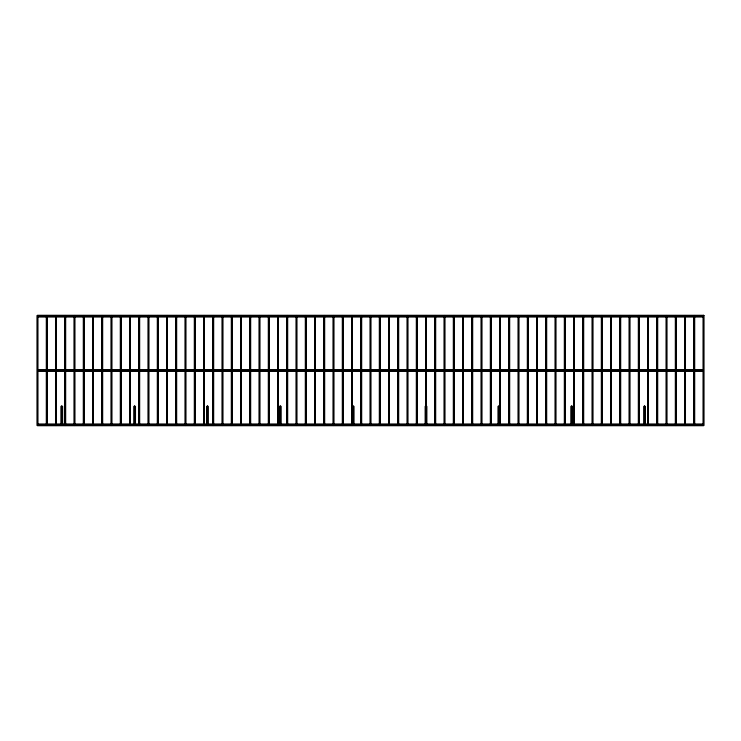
<?xml version="1.0" encoding="UTF-8"?>
<svg xmlns="http://www.w3.org/2000/svg" width="741" height="741" viewBox="0 0 741 741"><rect width="100%" height="100%" fill="white"/><g stroke="black" fill="none" stroke-linecap="round" stroke-linejoin="round"><path stroke-width="1.11" d="M60.901 424.843L61.762 424.361L62.633 424.843M133.751 424.843L134.612 424.361L135.483 424.843M206.591 424.843L207.461 424.361L208.332 424.843M279.44 424.843L280.311 424.361L281.172 424.843M352.29 424.843L353.151 424.361L354.022 424.843M425.139 424.843L426.001 424.361L426.872 424.843M497.98 424.843L498.85 424.361L499.721 424.843M570.829 424.843L571.7 424.361L572.561 424.843M643.679 424.843L644.54 424.361L645.411 424.843M425.39 424.315L426.001 424.093M643.929 424.315L644.54 424.093M37.485 316.157L703.515 316.157M37.485 317.018L703.515 317.018M37.485 369.629L703.515 369.629M37.485 370.5L703.515 370.5M37.485 371.371L703.515 371.371M37.485 423.982L703.515 423.982M37.485 424.843L703.515 424.843M280.311 424.093L280.922 424.315M694.261 315.536L694.261 425.464M685.017 315.536L685.017 425.464M675.764 315.536L675.764 425.464M666.511 315.536L666.511 425.464M657.267 315.536L657.267 425.464M648.014 315.536L648.014 425.464M645.411 406.346L645.411 423.732M644.54 405.475L644.54 424.361M643.679 406.346L643.679 423.732M638.761 315.536L638.761 425.464M629.517 315.536L629.517 425.464M620.263 315.536L620.263 425.464M611.01 315.536L611.01 425.464M601.757 315.536L601.757 425.464M592.513 315.536L592.513 425.464M583.26 315.536L583.26 425.464M574.006 315.536L574.006 425.464M572.561 406.346L572.561 423.732M571.7 405.475L571.7 424.361M570.829 406.346L570.829 423.732M564.762 315.536L564.762 425.464M555.509 315.536L555.509 425.464M546.256 315.536L546.256 425.464M537.012 315.536L537.012 425.464M527.759 315.536L527.759 425.464M518.505 315.536L518.505 425.464M509.252 315.536L509.252 425.464M500.008 315.536L500.008 425.464M498.85 405.475L498.85 424.361M497.98 406.346L497.98 423.732M490.755 315.536L490.755 425.464M481.502 315.536L481.502 425.464M472.258 315.536L472.258 425.464M463.005 315.536L463.005 425.464M453.751 315.536L453.751 425.464M444.507 315.536L444.507 425.464M435.254 315.536L435.254 425.464M426.872 406.346L426.872 423.732M426.001 315.536L426.001 425.464M425.139 406.346L425.139 423.732M416.748 315.536L416.748 425.464M407.504 315.536L407.504 425.464M398.25 315.536L398.25 425.464M388.997 315.536L388.997 425.464M379.753 315.536L379.753 425.464M370.5 315.536L370.5 425.464M361.247 315.536L361.247 425.464M354.022 406.346L354.022 423.732M353.151 405.475L353.151 424.361M352.003 315.536L352.003 425.464M342.75 315.536L342.75 425.464M333.496 315.536L333.496 425.464M324.252 315.536L324.252 425.464M314.999 315.536L314.999 425.464M305.746 315.536L305.746 425.464M296.493 315.536L296.493 425.464M287.249 315.536L287.249 425.464M281.172 406.346L281.172 423.732M280.311 405.475L280.311 424.361M279.44 406.346L279.44 423.732M277.995 315.536L277.995 425.464M268.742 315.536L268.742 425.464M259.498 315.536L259.498 425.464M250.245 315.536L250.245 425.464M240.992 315.536L240.992 425.464M231.748 315.536L231.748 425.464M222.495 315.536L222.495 425.464M213.241 315.536L213.241 425.464M208.332 406.346L208.332 423.732M207.461 405.475L207.461 424.361M206.591 406.346L206.591 423.732M203.988 315.536L203.988 425.464M194.744 315.536L194.744 425.464M185.491 315.536L185.491 425.464M176.238 315.536L176.238 425.464M166.994 315.536L166.994 425.464M157.74 315.536L157.74 425.464M148.487 315.536L148.487 425.464M139.243 315.536L139.243 425.464M135.483 406.346L135.483 423.732M134.612 405.475L134.612 424.361M133.751 406.346L133.751 423.732M129.99 315.536L129.99 425.464M120.737 315.536L120.737 425.464M111.483 315.536L111.483 425.464M102.239 315.536L102.239 425.464M92.986 315.536L92.986 425.464M83.733 315.536L83.733 425.464M74.489 315.536L74.489 425.464M65.236 315.536L65.236 425.464M62.633 406.346L62.633 423.732M61.762 405.475L61.762 424.361M60.901 406.346L60.901 423.732M55.983 315.536L55.983 425.464M46.739 315.536L46.739 425.464M703.515 315.286L37.485 315.286L37.485 425.714L703.515 425.714L703.515 315.286M37.921 315.536L37.05 315.536L37.05 425.464L37.921 425.464L37.921 315.536M47.165 315.536L46.303 315.536L46.303 425.464L47.165 425.464L47.165 315.536M56.418 315.536L55.547 315.536L55.547 425.464L56.418 425.464L56.418 315.536M65.671 315.536L64.8 315.536L64.8 425.464L65.671 425.464L65.671 315.536M74.915 315.536L74.054 315.536L74.054 425.464L74.915 425.464L74.915 315.536M84.168 315.536L83.298 315.536L83.298 425.464L84.168 425.464L84.168 315.536M93.422 315.536L92.551 315.536L92.551 425.464L93.422 425.464L93.422 315.536M102.675 315.536L101.804 315.536L101.804 425.464L102.675 425.464L102.675 315.536M111.919 315.536L111.057 315.536L111.057 425.464L111.919 425.464L111.919 315.536M121.172 315.536L120.301 315.536L120.301 425.464L121.172 425.464L121.172 315.536M130.425 315.536L129.555 315.536L129.555 425.464L130.425 425.464L130.425 315.536M139.669 315.536L138.808 315.536L138.808 425.464L139.669 425.464L139.669 315.536M148.922 315.536L148.052 315.536L148.052 425.464L148.922 425.464L148.922 315.536M158.176 315.536L157.305 315.536L157.305 425.464L158.176 425.464L158.176 315.536M167.42 315.536L166.558 315.536L166.558 425.464L167.42 425.464L167.42 315.536M176.673 315.536L175.802 315.536L175.802 425.464L176.673 425.464L176.673 315.536M185.926 315.536L185.055 315.536L185.055 425.464L185.926 425.464L185.926 315.536M195.179 315.536L194.309 315.536L194.309 425.464L195.179 425.464L195.179 315.536M204.423 315.536L203.562 315.536L203.562 425.464L204.423 425.464L204.423 315.536M213.677 315.536L212.806 315.536L212.806 425.464L213.677 425.464L213.677 315.536M222.93 315.536L222.059 315.536L222.059 425.464L222.93 425.464L222.93 315.536M232.174 315.536L231.312 315.536L231.312 425.464L232.174 425.464L232.174 315.536M241.427 315.536L240.556 315.536L240.556 425.464L241.427 425.464L241.427 315.536M250.68 315.536L249.81 315.536L249.81 425.464L250.68 425.464L250.68 315.536M259.924 315.536L259.063 315.536L259.063 425.464L259.924 425.464L259.924 315.536M269.178 315.536L268.307 315.536L268.307 425.464L269.178 425.464L269.178 315.536M278.431 315.536L277.56 315.536L277.56 425.464L278.431 425.464L278.431 315.536M287.684 315.536L286.813 315.536L286.813 425.464L287.684 425.464L287.684 315.536M296.928 315.536L296.067 315.536L296.067 425.464L296.928 425.464L296.928 315.536M306.181 315.536L305.311 315.536L305.311 425.464L306.181 425.464L306.181 315.536M315.434 315.536L314.564 315.536L314.564 425.464L315.434 425.464L315.434 315.536M324.678 315.536L323.817 315.536L323.817 425.464L324.678 425.464L324.678 315.536M333.932 315.536L333.061 315.536L333.061 425.464L333.932 425.464L333.932 315.536M343.185 315.536L342.314 315.536L342.314 425.464L343.185 425.464L343.185 315.536M352.429 315.536L351.567 315.536L351.567 425.464L352.429 425.464L352.429 315.536M361.682 315.536L360.811 315.536L360.811 425.464L361.682 425.464L361.682 315.536M370.935 315.536L370.065 315.536L370.065 425.464L370.935 425.464L370.935 315.536M380.189 315.536L379.318 315.536L379.318 425.464L380.189 425.464L380.189 315.536M389.433 315.536L388.571 315.536L388.571 425.464L389.433 425.464L389.433 315.536M398.686 315.536L397.815 315.536L397.815 425.464L398.686 425.464L398.686 315.536M407.939 315.536L407.068 315.536L407.068 425.464L407.939 425.464L407.939 315.536M417.183 315.536L416.322 315.536L416.322 425.464L417.183 425.464L417.183 315.536M426.436 315.536L425.566 315.536L425.566 425.464L426.436 425.464L426.436 315.536M435.689 315.536L434.819 315.536L434.819 425.464L435.689 425.464L435.689 315.536M444.933 315.536L444.072 315.536L444.072 425.464L444.933 425.464L444.933 315.536M454.187 315.536L453.316 315.536L453.316 425.464L454.187 425.464L454.187 315.536M463.44 315.536L462.569 315.536L462.569 425.464L463.44 425.464L463.44 315.536M472.693 315.536L471.822 315.536L471.822 425.464L472.693 425.464L472.693 315.536M481.937 315.536L481.076 315.536L481.076 425.464L481.937 425.464L481.937 315.536M491.19 315.536L490.32 315.536L490.32 425.464L491.19 425.464L491.19 315.536M500.444 315.536L499.573 315.536L499.573 425.464L500.444 425.464L500.444 315.536M509.688 315.536L508.826 315.536L508.826 425.464L509.688 425.464L509.688 315.536M518.941 315.536L518.07 315.536L518.07 425.464L518.941 425.464L518.941 315.536M528.194 315.536L527.323 315.536L527.323 425.464L528.194 425.464L528.194 315.536M537.438 315.536L536.577 315.536L536.577 425.464L537.438 425.464L537.438 315.536M546.691 315.536L545.821 315.536L545.821 425.464L546.691 425.464L546.691 315.536M555.945 315.536L555.074 315.536L555.074 425.464L555.945 425.464L555.945 315.536M565.198 315.536L564.327 315.536L564.327 425.464L565.198 425.464L565.198 315.536M574.442 315.536L573.58 315.536L573.58 425.464L574.442 425.464L574.442 315.536M583.695 315.536L582.824 315.536L582.824 425.464L583.695 425.464L583.695 315.536M592.948 315.536L592.078 315.536L592.078 425.464L592.948 425.464L592.948 315.536M602.192 315.536L601.331 315.536L601.331 425.464L602.192 425.464L602.192 315.536M611.445 315.536L610.575 315.536L610.575 425.464L611.445 425.464L611.445 315.536M620.699 315.536L619.828 315.536L619.828 425.464L620.699 425.464L620.699 315.536M629.943 315.536L629.081 315.536L629.081 425.464L629.943 425.464L629.943 315.536M639.196 315.536L638.325 315.536L638.325 425.464L639.196 425.464L639.196 315.536M648.449 315.536L647.578 315.536L647.578 425.464L648.449 425.464L648.449 315.536M657.702 315.536L656.832 315.536L656.832 425.464L657.702 425.464L657.702 315.536M666.946 315.536L666.085 315.536L666.085 425.464L666.946 425.464L666.946 315.536M676.2 315.536L675.329 315.536L675.329 425.464L676.2 425.464L676.2 315.536M685.453 315.536L684.582 315.536L684.582 425.464L685.453 425.464L685.453 315.536M694.697 315.536L693.835 315.536L693.835 425.464L694.697 425.464L694.697 315.536M703.95 315.536L703.079 315.536L703.079 425.464L703.95 425.464L703.95 315.536"/></g></svg>
